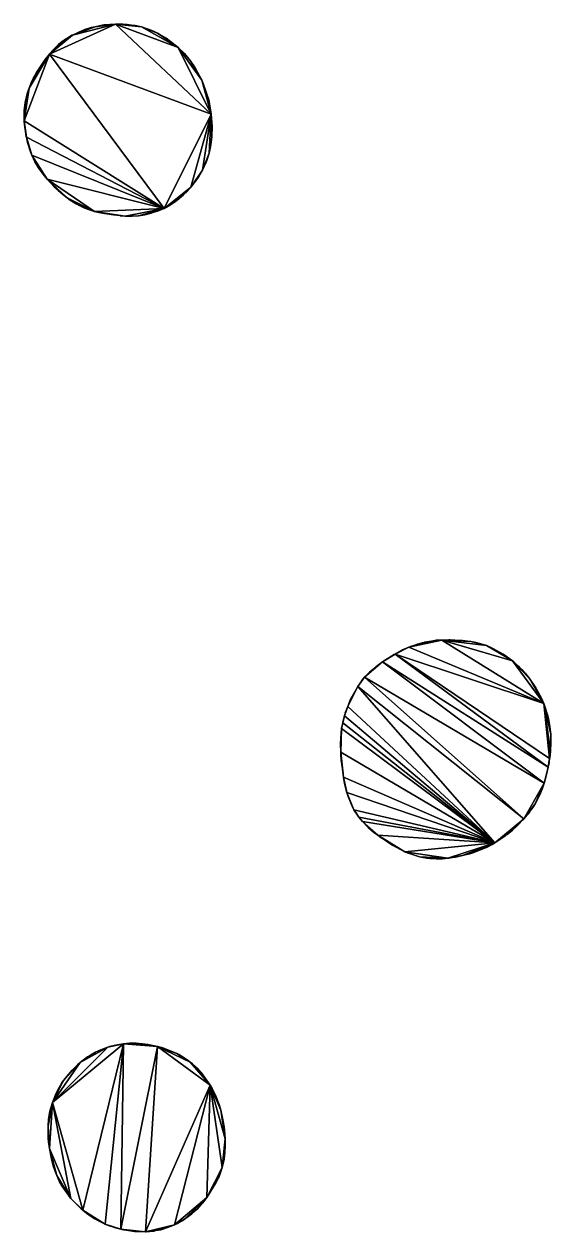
# Model space of a CAD drawing. Extents: x -87 to 90, y -81 to 81.
# Drawn here: x 24.3 to 90.4, y -70.7 to 81.1 of the extents above; entities that cross this region are included whole.
import ezdxf

# ---------------------------------------------------------------- set-up
doc = ezdxf.new("R2010")
doc.units = 0

msp = doc.modelspace()

# ---------------------------------------------------------------- linework, layer by layer
for points in [[(35.74, 81.13, 120), (30.33, 79.77, 120), (27.44, 77.38, 120)], [(47.76, 69.84, 120), (35.74, 81.13, 120), (27.44, 77.38, 120)], [(35.74, 81.13, 120), (33.17, 80.81, 120), (30.33, 79.77, 120)], [(33.17, 80.81, 120), (31.88, 80.46, 120), (30.33, 79.77, 120)], [(33.17, 80.81, 120), (32.68, 80.7, 120), (31.88, 80.46, 120)], [(35.74, 81.13, 120), (35.02, 81.11, 120), (33.17, 80.81, 120)], [(35.02, 81.11, 120), (34.28, 81.04, 120), (33.17, 80.81, 120)], [(35.74, 81.13, 120), (35.08, 81.11, 120), (35.02, 81.11, 120)], [(36.66, 81.13, 120), (35.81, 81.14, 120), (35.74, 81.13, 120)], [(39.02, 80.79, 120), (36.66, 81.13, 120), (35.74, 81.13, 120)], [(43.61, 78.21, 120), (39.02, 80.79, 120), (35.74, 81.13, 120)], [(47.76, 69.84, 120), (43.61, 78.21, 120), (35.74, 81.13, 120)], [(37.76, 81.02, 120), (37.19, 81.1, 120), (36.66, 81.13, 120)], [(39.02, 80.79, 120), (37.76, 81.02, 120), (36.66, 81.13, 120)], [(39.02, 80.79, 120), (38.23, 80.97, 120), (37.76, 81.02, 120)], [(39.02, 80.79, 120), (39.01, 80.79, 120), (38.23, 80.97, 120)], [(40.29, 80.33, 120), (39.79, 80.52, 120), (39.02, 80.79, 120)], [(41, 80, 120), (40.29, 80.33, 120), (39.02, 80.79, 120)], [(43.61, 78.21, 120), (41, 80, 120), (39.02, 80.79, 120)], [(30.33, 79.77, 120), (28.99, 78.91, 120), (27.44, 77.38, 120)], [(30.33, 79.77, 120), (29.74, 79.43, 120), (28.99, 78.91, 120)], [(29.74, 79.43, 120), (29.45, 79.25, 120), (28.99, 78.91, 120)], [(30.33, 79.77, 120), (30.27, 79.74, 120), (29.74, 79.43, 120)], [(31.88, 80.46, 120), (31.07, 80.11, 120), (30.33, 79.77, 120)], [(41, 80, 120), (40.58, 80.22, 120), (40.29, 80.33, 120)], [(42.65, 78.96, 120), (42.11, 79.36, 120), (41, 80, 120)], [(43.61, 78.21, 120), (42.65, 78.96, 120), (41, 80, 120)], [(43.61, 78.21, 120), (42.87, 78.81, 120), (42.65, 78.96, 120)], [(28.99, 78.91, 120), (28.54, 78.54, 120), (27.44, 77.38, 120)], [(28.54, 78.54, 120), (27.79, 77.78, 120), (27.44, 77.38, 120)], [(28.99, 78.91, 120), (28.63, 78.63, 120), (28.54, 78.54, 120)], [(44.39, 77.46, 120), (43.78, 78.05, 120), (43.61, 78.21, 120)], [(45.13, 76.56, 120), (44.39, 77.46, 120), (43.61, 78.21, 120)], [(46.59, 74.1, 120), (45.13, 76.56, 120), (43.61, 78.21, 120)], [(47.76, 69.84, 120), (46.59, 74.1, 120), (43.61, 78.21, 120)], [(45.13, 76.56, 120), (44.59, 77.24, 120), (44.39, 77.46, 120)], [(27.44, 77.38, 120), (24.88, 73.11, 120), (24.28, 68.98, 120)], [(41.85, 57.98, 120), (27.44, 77.38, 120), (24.28, 68.98, 120)], [(27.44, 77.38, 120), (25.44, 74.38, 120), (24.88, 73.11, 120)], [(27.44, 77.38, 120), (25.81, 75.06, 120), (25.44, 74.38, 120)], [(27.44, 77.38, 120), (26.92, 76.68, 120), (25.81, 75.06, 120)], [(26.92, 76.68, 120), (26.39, 75.94, 120), (25.81, 75.06, 120)], [(27.44, 77.38, 120), (27.09, 76.93, 120), (26.92, 76.68, 120)], [(27.44, 77.38, 120), (27.34, 77.25, 120), (27.09, 76.93, 120)], [(41.85, 57.98, 120), (47.76, 69.84, 120), (27.44, 77.38, 120)], [(45.77, 75.65, 120), (45.59, 75.91, 120), (45.13, 76.56, 120)], [(46.59, 74.1, 120), (45.77, 75.65, 120), (45.13, 76.56, 120)], [(25.81, 75.06, 120), (25.55, 74.6, 120), (25.44, 74.38, 120)], [(46.59, 74.1, 120), (45.81, 75.58, 120), (45.77, 75.65, 120)], [(24.88, 73.11, 120), (24.41, 71.28, 120), (24.28, 68.98, 120)], [(24.88, 73.11, 120), (24.7, 72.53, 120), (24.41, 71.28, 120)], [(24.88, 73.11, 120), (24.78, 72.79, 120), (24.7, 72.53, 120)], [(25.44, 74.38, 120), (25.22, 73.97, 120), (24.88, 73.11, 120)], [(25.22, 73.97, 120), (24.99, 73.4, 120), (24.88, 73.11, 120)], [(25.44, 74.38, 120), (25.29, 74.1, 120), (25.22, 73.97, 120)], [(46.75, 73.67, 120), (46.59, 74.09, 120), (46.59, 74.1, 120)], [(47.23, 72.34, 120), (46.75, 73.67, 120), (46.59, 74.1, 120)], [(47.76, 69.84, 120), (47.23, 72.34, 120), (46.59, 74.1, 120)], [(47.23, 72.34, 120), (47.01, 73.07, 120), (46.75, 73.67, 120)], [(24.7, 72.53, 120), (24.55, 71.94, 120), (24.41, 71.28, 120)], [(47.46, 71.64, 120), (47.43, 71.74, 120), (47.23, 72.34, 120)], [(47.76, 69.84, 120), (47.46, 71.64, 120), (47.23, 72.34, 120)], [(47.76, 69.84, 120), (47.72, 70.16, 120), (47.46, 71.64, 120)], [(24.29, 70.28, 120), (24.27, 69.38, 120), (24.28, 68.98, 120)], [(24.41, 71.28, 120), (24.29, 70.28, 120), (24.28, 68.98, 120)], [(24.41, 71.28, 120), (24.36, 70.95, 120), (24.29, 70.28, 120)], [(41.85, 57.98, 120), (45.2, 60.65, 120), (47.76, 69.84, 120)], [(45.2, 60.65, 120), (46.66, 62.77, 120), (47.76, 69.84, 120)], [(46.66, 62.77, 120), (47.49, 64.91, 120), (47.76, 69.84, 120)], [(47.49, 64.91, 120), (47.84, 66.98, 120), (47.76, 69.84, 120)], [(47.88, 68.32, 120), (47.82, 69.38, 120), (47.76, 69.84, 120)], [(47.84, 66.98, 120), (47.88, 68.32, 120), (47.76, 69.84, 120)], [(24.28, 68.98, 120), (24.31, 68.59, 120), (24.33, 68.44, 120)], [(24.28, 68.98, 120), (24.33, 68.44, 120), (24.36, 68.21, 120)], [(24.28, 68.98, 120), (24.36, 68.21, 120), (24.43, 67.65, 120)], [(24.28, 68.98, 120), (24.43, 67.65, 120), (24.53, 66.99, 120)], [(24.28, 68.98, 120), (24.53, 66.99, 120), (24.55, 66.95, 120)], [(41.85, 57.98, 120), (24.28, 68.98, 120), (24.55, 66.95, 120)], [(47.84, 66.98, 120), (47.89, 67.8, 120), (47.88, 68.32, 120)], [(24.36, 68.21, 120), (24.37, 68.11, 120), (24.43, 67.65, 120)], [(24.43, 67.65, 120), (24.53, 67.02, 120), (24.53, 66.99, 120)], [(24.53, 66.99, 120), (24.54, 66.97, 120), (24.55, 66.95, 120)], [(24.55, 66.95, 120), (24.69, 66.29, 120), (24.69, 66.26, 120)], [(24.55, 66.95, 120), (24.69, 66.26, 120), (25.07, 65.08, 120)], [(24.55, 66.95, 120), (25.07, 65.08, 120), (25.23, 64.65, 120)], [(41.85, 57.98, 120), (24.55, 66.95, 120), (25.23, 64.65, 120)], [(47.49, 64.91, 120), (47.7, 65.95, 120), (47.84, 66.98, 120)], [(47.7, 65.95, 120), (47.75, 66.23, 120), (47.84, 66.98, 120)], [(24.69, 66.26, 120), (24.7, 66.23, 120), (25.07, 65.08, 120)], [(47.49, 64.91, 120), (47.62, 65.43, 120), (47.7, 65.95, 120)], [(25.07, 65.08, 120), (25.17, 64.79, 120), (25.23, 64.65, 120)], [(25.23, 64.65, 120), (25.46, 64.16, 120), (25.62, 63.85, 120)], [(25.23, 64.65, 120), (25.62, 63.85, 120), (26.09, 63.06, 120)], [(25.23, 64.65, 120), (26.09, 63.06, 120), (27.15, 61.67, 120)], [(25.23, 64.65, 120), (27.15, 61.67, 120), (41.85, 57.98, 120)], [(25.62, 63.85, 120), (25.83, 63.47, 120), (26.09, 63.06, 120)], [(46.66, 62.77, 120), (47.15, 63.81, 120), (47.49, 64.91, 120)], [(46.66, 62.77, 120), (46.85, 63.08, 120), (47.15, 63.81, 120)], [(47.15, 63.81, 120), (47.17, 63.87, 120), (47.49, 64.91, 120)], [(47.17, 63.87, 120), (47.44, 64.64, 120), (47.49, 64.91, 120)], [(26.09, 63.06, 120), (26.25, 62.82, 120), (26.64, 62.27, 120)], [(26.09, 63.06, 120), (26.64, 62.27, 120), (27.15, 61.67, 120)], [(26.64, 62.27, 120), (27.01, 61.81, 120), (27.15, 61.67, 120)], [(45.2, 60.65, 120), (46.16, 61.92, 120), (46.66, 62.77, 120)], [(46.16, 61.92, 120), (46.39, 62.29, 120), (46.66, 62.77, 120)], [(27.15, 61.67, 120), (27.77, 60.97, 120), (28.05, 60.7, 120)], [(27.15, 61.67, 120), (28.05, 60.7, 120), (29.66, 59.3, 120)], [(27.15, 61.67, 120), (29.66, 59.3, 120), (33.11, 57.6, 120)], [(27.15, 61.67, 120), (33.11, 57.6, 120), (41.85, 57.98, 120)], [(45.2, 60.65, 120), (45.69, 61.23, 120), (46.16, 61.92, 120)], [(28.05, 60.7, 120), (28.52, 60.23, 120), (29.66, 59.3, 120)], [(28.52, 60.23, 120), (29.28, 59.6, 120), (29.66, 59.3, 120)], [(29.66, 59.3, 120), (30.04, 59.03, 120), (30.81, 58.57, 120)], [(29.66, 59.3, 120), (30.81, 58.57, 120), (31.21, 58.36, 120)], [(29.66, 59.3, 120), (31.21, 58.36, 120), (33.11, 57.6, 120)], [(41.85, 57.98, 120), (43.5, 59, 120), (45.2, 60.65, 120)], [(43.5, 59, 120), (44.3, 59.7, 120), (45.2, 60.65, 120)], [(43.5, 59, 120), (44.3, 59.7, 120), (44.3, 59.7, 120)], [(44.3, 59.7, 120), (44.73, 60.12, 120), (45.2, 60.65, 120)], [(30.81, 58.57, 120), (31.03, 58.45, 120), (31.21, 58.36, 120)], [(31.21, 58.36, 120), (31.58, 58.17, 120), (31.7, 58.11, 120)], [(31.21, 58.36, 120), (31.7, 58.11, 120), (33.11, 57.6, 120)], [(31.7, 58.11, 120), (32.35, 57.86, 120), (33.11, 57.6, 120)], [(33.11, 57.6, 120), (36.97, 57.02, 120), (41.85, 57.98, 120)], [(36.97, 57.02, 120), (38.64, 57.06, 120), (41.85, 57.98, 120)], [(38.64, 57.06, 120), (39.44, 57.17, 120), (41.85, 57.98, 120)], [(39.44, 57.17, 120), (40.43, 57.45, 120), (41.85, 57.98, 120)], [(40.43, 57.45, 120), (41.03, 57.64, 120), (41.85, 57.98, 120)], [(41.03, 57.64, 120), (41.22, 57.71, 120), (41.85, 57.98, 120)], [(41.85, 57.98, 120), (42.66, 58.43, 120), (43.5, 59, 120)], [(41.85, 57.98, 120), (41.96, 58.04, 120), (42.66, 58.43, 120)], [(42.66, 58.43, 120), (43.17, 58.75, 120), (43.5, 59, 120)], [(33.11, 57.6, 120), (33.13, 57.59, 120), (33.64, 57.47, 120)], [(33.11, 57.6, 120), (33.64, 57.47, 120), (34.37, 57.32, 120)], [(33.11, 57.6, 120), (34.37, 57.32, 120), (36.97, 57.02, 120)], [(33.64, 57.47, 120), (33.91, 57.41, 120), (34.37, 57.32, 120)], [(34.37, 57.32, 120), (35.48, 57.15, 120), (36.27, 57.07, 120)], [(34.37, 57.32, 120), (36.27, 57.07, 120), (36.97, 57.02, 120)], [(36.27, 57.07, 120), (36.32, 57.06, 120), (36.97, 57.02, 120)], [(36.97, 57.02, 120), (37.63, 57.01, 120), (38.64, 57.06, 120)], [(36.97, 57.02, 120), (37.06, 57.01, 120), (37.63, 57.01, 120)], [(37.63, 57.01, 120), (37.85, 57.02, 120), (38.64, 57.06, 120)], [(38.64, 57.06, 120), (38.88, 57.08, 120), (39.44, 57.17, 120)], [(39.44, 57.17, 120), (40.24, 57.38, 120), (40.43, 57.45, 120)], [(76.73, 3.71, 120), (73.33, 3.09, 120), (72.58, 2.82, 120)], [(89.54, -4.28, 120), (76.73, 3.71, 120), (72.58, 2.82, 120)], [(73.33, 3.09, 120), (72.82, 2.92, 120), (72.58, 2.82, 120)], [(76.73, 3.71, 120), (74.27, 3.36, 120), (73.33, 3.09, 120)], [(74.27, 3.36, 120), (73.67, 3.2, 120), (73.33, 3.09, 120)], [(76.73, 3.71, 120), (74.49, 3.41, 120), (74.27, 3.36, 120)], [(76.73, 3.71, 120), (75.16, 3.53, 120), (74.49, 3.41, 120)], [(75.16, 3.53, 120), (74.55, 3.43, 120), (74.49, 3.41, 120)], [(75.16, 3.53, 120), (74.61, 3.44, 120), (74.55, 3.43, 120)], [(76.73, 3.71, 120), (75.22, 3.54, 120), (75.16, 3.53, 120)], [(75.22, 3.54, 120), (75.23, 3.54, 119.98), (75.16, 3.53, 120)], [(76.73, 3.71, 120), (75.87, 3.66, 120), (75.22, 3.54, 120)], [(75.87, 3.66, 120), (75.24, 3.54, 120), (75.22, 3.54, 120)], [(75.23, 3.54, 119.98), (75.22, 3.54, 120), (75.24, 3.54, 120)], [(76.73, 3.71, 120), (76.02, 3.68, 120), (75.87, 3.66, 120)], [(77.71, 3.75, 120), (77.6, 3.75, 120), (76.73, 3.71, 120)], [(78.39, 3.72, 120), (77.71, 3.75, 120), (76.73, 3.71, 120)], [(80.37, 3.52, 120), (78.39, 3.72, 120), (76.73, 3.71, 120)], [(82.33, 3.01, 120), (80.37, 3.52, 120), (76.73, 3.71, 120)], [(85.62, 1.1, 120), (82.33, 3.01, 120), (76.73, 3.71, 120)], [(89.54, -4.28, 120), (85.62, 1.1, 120), (76.73, 3.71, 120)], [(78.39, 3.72, 120), (77.8, 3.75, 120), (77.71, 3.75, 120)], [(79.97, 3.59, 120), (79.33, 3.64, 120), (78.39, 3.72, 120)], [(80.37, 3.52, 120), (79.97, 3.59, 120), (78.39, 3.72, 120)], [(80.37, 3.52, 120), (80.19, 3.55, 120), (79.97, 3.59, 120)], [(80.99, 3.39, 120), (80.74, 3.45, 120), (80.37, 3.52, 120)], [(81.65, 3.22, 120), (80.99, 3.39, 120), (80.37, 3.52, 120)], [(82.33, 3.01, 120), (81.65, 3.22, 120), (80.37, 3.52, 120)], [(81.65, 3.22, 120), (81.54, 3.25, 120), (80.99, 3.39, 120)], [(82.3, 3.02, 120), (82.14, 3.07, 120), (81.65, 3.22, 120)], [(82.33, 3.01, 120), (82.3, 3.02, 120), (81.65, 3.22, 120)], [(82.3, 3.02, 120), (82.32, 3.02, 119.96), (82.14, 3.07, 120)], [(70.87, 1.95, 120), (69.52, 1.13, 120), (69.28, 0.96, 120)], [(90.1, -12.25, 120), (70.87, 1.95, 120), (69.28, 0.96, 120)], [(70.87, 1.95, 120), (70.75, 1.88, 120), (69.52, 1.13, 120)], [(70.75, 1.88, 120), (70.1, 1.49, 120), (69.52, 1.13, 120)], [(70.87, 1.95, 120), (70.76, 1.89, 120), (70.75, 1.88, 120)], [(70.76, 1.89, 120), (70.76, 1.9, 119.98), (70.75, 1.88, 120)], [(70.87, 1.95, 120), (70.77, 1.9, 120), (70.76, 1.89, 120)], [(70.77, 1.9, 120), (70.87, 1.95, 120), (70.76, 1.9, 119.98)], [(70.76, 1.9, 119.98), (70.76, 1.89, 120), (70.77, 1.9, 120)], [(72.58, 2.82, 120), (71.67, 2.39, 120), (70.87, 1.95, 120)], [(89.54, -4.28, 120), (72.58, 2.82, 120), (70.87, 1.95, 120)], [(71.67, 2.39, 120), (71.32, 2.2, 120), (70.87, 1.95, 120)], [(90.28, -11.19, 120), (89.54, -4.28, 120), (70.87, 1.95, 120)], [(90.1, -12.25, 120), (90.28, -11.19, 120), (70.87, 1.95, 120)], [(72.58, 2.82, 120), (71.81, 2.47, 120), (71.67, 2.39, 120)], [(71.81, 2.47, 120), (71.82, 2.48, 119.97), (71.67, 2.39, 120)], [(72.58, 2.82, 120), (71.85, 2.49, 120), (71.81, 2.47, 120)], [(71.82, 2.48, 119.97), (71.81, 2.47, 120), (71.85, 2.49, 120)], [(82.33, 3.01, 120), (82.31, 3.02, 120), (82.3, 3.02, 120)], [(82.31, 3.02, 120), (82.32, 3.02, 119.96), (82.3, 3.02, 120)], [(82.32, 3.02, 119.96), (82.31, 3.02, 120), (82.33, 3.01, 120)], [(83.21, 2.63, 120), (82.8, 2.81, 120), (82.33, 3.01, 120)], [(84.45, 1.93, 120), (83.21, 2.63, 120), (82.33, 3.01, 120)], [(85.62, 1.1, 120), (84.45, 1.93, 120), (82.33, 3.01, 120)], [(84.45, 1.93, 120), (83.98, 2.2, 120), (83.21, 2.63, 120)], [(84.87, 1.64, 120), (84.71, 1.76, 120), (84.45, 1.93, 120)], [(85.62, 1.1, 120), (84.87, 1.64, 120), (84.45, 1.93, 120)], [(85.62, 1.1, 120), (85.49, 1.2, 120), (84.87, 1.64, 120)], [(69.28, 0.96, 120), (67.65, -0.34, 120), (67.03, -0.95, 120)], [(89.61, -14.28, 120), (69.28, 0.96, 120), (67.03, -0.95, 120)], [(69.28, 0.96, 120), (68.18, 0.11, 120), (67.65, -0.34, 120)], [(69.28, 0.96, 120), (68.44, 0.33, 120), (68.18, 0.11, 120)], [(68.44, 0.33, 119.94), (68.18, 0.11, 120), (68.44, 0.33, 120)], [(69.28, 0.96, 120), (69.14, 0.86, 120), (68.44, 0.33, 120)], [(69.52, 1.13, 120), (69.35, 1.02, 120), (69.28, 0.96, 120)], [(89.61, -14.28, 120), (90.1, -12.25, 120), (69.28, 0.96, 120)], [(86.25, 0.53, 120), (85.77, 0.97, 120), (85.62, 1.1, 120)], [(86.77, 0.03, 120), (86.25, 0.53, 120), (85.62, 1.1, 120)], [(87.76, -1.13, 120), (86.77, 0.03, 120), (85.62, 1.1, 120)], [(89.54, -4.28, 120), (87.76, -1.13, 120), (85.62, 1.1, 120)], [(86.77, 0.03, 120), (86.48, 0.32, 120), (86.25, 0.53, 120)], [(87.23, -0.47, 120), (87.06, -0.28, 120), (86.77, 0.03, 120)], [(87.76, -1.13, 120), (87.23, -0.47, 120), (86.77, 0.03, 120)], [(67.03, -0.95, 120), (66.47, -1.69, 120), (66.18, -2.12, 120)], [(87.04, -18.78, 120), (67.03, -0.95, 120), (66.18, -2.12, 120)], [(67.03, -0.95, 120), (66.62, -1.49, 120), (66.47, -1.69, 120)], [(67.03, -0.95, 120), (66.7, -1.37, 120), (66.62, -1.49, 120)], [(67.03, -0.95, 120), (66.81, -1.2, 120), (66.7, -1.37, 120)], [(67.65, -0.34, 120), (67.53, -0.44, 120), (67.03, -0.95, 120)], [(87.04, -18.78, 120), (89.61, -14.28, 120), (67.03, -0.95, 120)], [(87.76, -1.13, 120), (87.48, -0.78, 120), (87.23, -0.47, 120)], [(88.55, -2.3, 120), (87.99, -1.46, 120), (87.76, -1.13, 120)], [(88.69, -2.54, 120), (88.55, -2.3, 120), (87.76, -1.13, 120)], [(89.54, -4.28, 120), (88.69, -2.54, 120), (87.76, -1.13, 120)], [(66.18, -2.12, 120), (65.24, -3.85, 120), (64.91, -4.64, 120)], [(83.4, -21.77, 120), (66.18, -2.12, 120), (64.91, -4.64, 120)], [(66.18, -2.12, 120), (65.67, -3.03, 120), (65.24, -3.85, 120)], [(65.67, -3.03, 120), (65.39, -3.51, 120), (65.24, -3.85, 120)], [(66.18, -2.12, 120), (65.79, -2.78, 120), (65.67, -3.03, 120)], [(66.18, -2.12, 120), (66.08, -2.29, 120), (65.79, -2.78, 120)], [(66.47, -1.69, 120), (66.26, -1.97, 120), (66.18, -2.12, 120)], [(83.4, -21.77, 120), (87.04, -18.78, 120), (66.18, -2.12, 120)], [(88.69, -2.54, 120), (88.64, -2.45, 120), (88.55, -2.3, 120)], [(89.2, -3.51, 120), (88.83, -2.8, 120), (88.69, -2.54, 120)], [(89.54, -4.28, 120), (89.2, -3.51, 120), (88.69, -2.54, 120)], [(65.24, -3.85, 120), (65.05, -4.28, 120), (64.91, -4.64, 120)], [(89.54, -4.28, 120), (89.29, -3.72, 120), (89.2, -3.51, 120)], [(89.8, -5, 120), (89.69, -4.68, 120), (89.54, -4.28, 120)], [(90.01, -5.69, 120), (89.8, -5, 120), (89.54, -4.28, 120)], [(90.12, -6.15, 120), (90.01, -5.69, 120), (89.54, -4.28, 120)], [(90.28, -6.89, 120), (90.12, -6.15, 120), (89.54, -4.28, 120)], [(90.41, -8.13, 120), (90.28, -6.89, 120), (89.54, -4.28, 120)], [(90.38, -10.3, 120), (90.41, -8.13, 120), (89.54, -4.28, 120)], [(90.28, -11.19, 120), (90.38, -10.3, 120), (89.54, -4.28, 120)], [(64.49, -5.82, 120), (64.31, -6.59, 120), (64.29, -6.68, 120)], [(83.4, -21.77, 120), (64.49, -5.82, 120), (64.29, -6.68, 120)], [(64.49, -5.82, 120), (64.48, -5.84, 120), (64.31, -6.59, 120)], [(64.91, -4.64, 120), (64.5, -5.78, 120), (64.49, -5.82, 120)], [(83.4, -21.77, 120), (64.91, -4.64, 120), (64.49, -5.82, 120)], [(64.5, -5.78, 120), (64.5, -5.8, 120), (64.49, -5.82, 120)], [(64.91, -4.64, 120), (64.6, -5.43, 120), (64.5, -5.78, 120)], [(64.91, -4.64, 120), (64.73, -5.05, 120), (64.6, -5.43, 120)], [(90.12, -6.15, 120), (90.07, -5.91, 120), (90.01, -5.69, 120)], [(64.15, -7.42, 120), (64.07, -8.13, 120), (64.04, -8.59, 120)], [(64.15, -7.42, 120), (64.04, -8.59, 120), (64.04, -10.36, 120)], [(83.4, -21.77, 120), (64.15, -7.42, 120), (64.04, -10.36, 120)], [(64.29, -6.68, 120), (64.15, -7.36, 120), (64.15, -7.38, 120)], [(64.29, -6.68, 120), (64.15, -7.38, 120), (64.15, -7.42, 120)], [(83.4, -21.77, 120), (64.29, -6.68, 120), (64.15, -7.42, 120)], [(90.28, -6.89, 120), (90.22, -6.59, 120), (90.12, -6.15, 120)], [(90.36, -7.66, 120), (90.34, -7.36, 120), (90.28, -6.89, 120)], [(90.41, -8.13, 120), (90.36, -7.66, 120), (90.28, -6.89, 120)], [(64.04, -8.59, 120), (64.03, -8.9, 120), (64.01, -9.36, 120)], [(64.04, -8.59, 120), (64.01, -9.36, 120), (64.04, -10.36, 120)], [(90.41, -8.13, 120), (90.39, -7.94, 120), (90.36, -7.66, 120)], [(90.38, -10.3, 120), (90.43, -9.09, 120), (90.41, -8.13, 120)], [(90.38, -10.3, 120), (90.43, -9.67, 120), (90.43, -9.09, 120)], [(90.43, -8.61, 120), (90.43, -8.58, 120), (90.41, -8.13, 120)], [(90.43, -9.09, 120), (90.43, -8.61, 120), (90.41, -8.13, 120)], [(64.01, -9.36, 120), (64.01, -9.67, 120), (64.04, -10.36, 120)], [(64.04, -10.36, 120), (64.04, -10.44, 120), (64.05, -10.58, 120)], [(64.04, -10.36, 120), (64.05, -10.58, 120), (64.17, -11.96, 120)], [(64.04, -10.36, 120), (64.17, -11.96, 120), (64.2, -12.18, 120)], [(64.04, -10.36, 120), (64.2, -12.18, 120), (64.37, -13.51, 120)], [(83.4, -21.77, 120), (64.04, -10.36, 120), (64.37, -13.51, 120)], [(64.05, -10.58, 120), (64.07, -11.2, 120), (64.1, -11.52, 120)], [(64.05, -10.58, 120), (64.1, -11.52, 120), (64.17, -11.96, 120)], [(90.28, -11.19, 120), (90.29, -11.12, 120), (90.38, -10.3, 120)], [(90.29, -11.12, 120), (90.36, -10.57, 120), (90.38, -10.3, 120)], [(64.17, -11.96, 120), (64.18, -12.07, 120), (64.2, -12.18, 120)], [(90.1, -12.25, 120), (90.16, -11.97, 120), (90.28, -11.19, 120)], [(90.16, -11.97, 120), (90.28, -11.23, 120), (90.28, -11.19, 120)], [(90.28, -11.23, 120), (90.28, -11.2, 120), (90.28, -11.19, 120)], [(64.2, -12.18, 120), (64.36, -13.44, 120), (64.37, -13.51, 120)], [(64.37, -13.51, 120), (64.51, -14.24, 120), (64.53, -14.32, 120)], [(64.37, -13.51, 120), (64.53, -14.32, 120), (64.82, -15.45, 120)], [(83.4, -21.77, 120), (64.37, -13.51, 120), (64.82, -15.45, 120)], [(89.61, -14.28, 120), (89.64, -14.18, 120), (90.1, -12.25, 120)], [(89.64, -14.18, 120), (89.89, -13.19, 120), (90.1, -12.25, 120)], [(89.89, -13.19, 120), (90, -12.74, 120), (90.1, -12.25, 120)], [(64.53, -14.32, 120), (64.71, -15.05, 120), (64.82, -15.45, 120)], [(87.04, -18.78, 120), (88.46, -16.88, 120), (89.61, -14.28, 120)], [(88.46, -16.88, 120), (89.14, -15.53, 120), (89.61, -14.28, 120)], [(89.14, -15.53, 120), (89.33, -15.05, 120), (89.61, -14.28, 120)], [(89.14, -15.53, 120), (89.19, -15.41, 120), (89.33, -15.05, 120)], [(89.33, -15.05, 120), (89.58, -14.38, 120), (89.61, -14.28, 120)], [(89.61, -14.28, 120), (89.63, -14.23, 120), (89.64, -14.18, 120)], [(64.82, -15.45, 120), (64.92, -15.82, 120), (64.95, -15.88, 120)], [(64.82, -15.45, 120), (64.95, -15.88, 120), (64.97, -15.94, 120)], [(64.82, -15.45, 120), (64.97, -15.94, 120), (65.69, -17.61, 120)], [(64.82, -15.45, 120), (65.69, -17.61, 120), (83.4, -21.77, 120)], [(64.92, -15.82, 119.95), (64.95, -15.88, 120), (64.92, -15.82, 120)], [(64.95, -15.88, 120), (64.92, -15.82, 119.95), (64.97, -15.94, 120)], [(64.97, -15.94, 120), (65.42, -17.05, 120), (65.55, -17.36, 120)], [(64.97, -15.94, 120), (65.55, -17.36, 120), (65.69, -17.61, 120)], [(88.46, -16.88, 120), (88.64, -16.59, 120), (89.14, -15.53, 120)], [(88.46, -16.88, 120), (88.6, -16.65, 120), (88.64, -16.59, 120)], [(88.64, -16.59, 120), (88.68, -16.49, 120), (89.14, -15.53, 120)], [(65.69, -17.61, 120), (65.83, -17.85, 120), (66.29, -18.54, 120)], [(65.69, -17.61, 120), (66.29, -18.54, 120), (83.4, -21.77, 120)], [(65.83, -17.85, 120), (65.99, -18.13, 120), (66.29, -18.54, 120)], [(87.04, -18.78, 120), (87.84, -17.76, 120), (88.46, -16.88, 120)], [(87.04, -18.78, 120), (87.69, -18.03, 120), (87.84, -17.76, 120)], [(87.04, -18.78, 120), (87.61, -18.13, 120), (87.69, -18.03, 120)], [(87.69, -18.03, 120), (87.73, -17.97, 120), (87.84, -17.76, 120)], [(87.84, -17.76, 120), (88.18, -17.33, 120), (88.46, -16.88, 120)], [(87.84, -17.76, 120), (88.16, -17.36, 120), (88.18, -17.33, 120)], [(88.18, -17.33, 120), (88.24, -17.23, 120), (88.46, -16.88, 120)], [(66.29, -18.54, 120), (66.42, -18.71, 120), (66.78, -19.11, 120)], [(66.29, -18.54, 120), (66.78, -19.11, 120), (83.4, -21.77, 120)], [(66.42, -18.71, 120), (66.57, -18.9, 120), (66.78, -19.11, 120)], [(66.78, -19.11, 120), (67.09, -19.44, 120), (68.7, -20.8, 120)], [(66.78, -19.11, 120), (68.7, -20.8, 120), (83.4, -21.77, 120)], [(67.09, -19.44, 120), (67.32, -19.69, 120), (67.49, -19.84, 120)], [(67.09, -19.44, 120), (67.49, -19.84, 120), (68.7, -20.8, 120)], [(83.4, -21.77, 120), (84.29, -21.2, 120), (87.04, -18.78, 120)], [(84.29, -21.2, 120), (84.79, -20.83, 120), (87.04, -18.78, 120)], [(84.79, -20.83, 120), (84.94, -20.71, 120), (87.04, -18.78, 120)], [(84.94, -20.71, 120), (85.62, -20.17, 120), (87.04, -18.78, 120)], [(85.62, -20.17, 120), (86.26, -19.58, 120), (87.04, -18.78, 120)], [(85.62, -20.17, 120), (86.18, -19.66, 120), (86.26, -19.58, 120)], [(86.26, -19.58, 120), (86.89, -18.94, 120), (87.04, -18.78, 120)], [(67.49, -19.84, 120), (67.82, -20.13, 120), (68.7, -20.8, 120)], [(67.82, -20.13, 120), (68.16, -20.42, 120), (68.7, -20.8, 120)], [(68.7, -20.8, 120), (69.07, -21.1, 120), (69.49, -21.38, 120)], [(68.7, -20.8, 120), (69.49, -21.38, 120), (70.47, -22.03, 120)], [(68.7, -20.8, 120), (70.47, -22.03, 120), (72.08, -22.89, 120)], [(68.7, -20.8, 120), (72.08, -22.89, 120), (83.4, -21.77, 120)], [(84.29, -21.2, 120), (84.7, -20.91, 120), (84.79, -20.83, 120)], [(84.94, -20.71, 120), (85.25, -20.47, 120), (85.62, -20.17, 120)], [(85.25, -20.47, 120), (85.49, -20.28, 120), (85.62, -20.17, 120)], [(69.49, -21.38, 120), (70.16, -21.83, 120), (70.47, -22.03, 120)], [(70.47, -22.03, 120), (70.5, -22.06, 120), (70.87, -22.25, 120)], [(70.47, -22.03, 120), (70.87, -22.25, 120), (72.08, -22.89, 120)], [(70.87, -22.25, 120), (71.73, -22.71, 120), (72.08, -22.89, 120)], [(72.08, -22.89, 120), (77.51, -23.72, 120), (83.4, -21.77, 120)], [(77.51, -23.72, 120), (79.33, -23.37, 120), (83.4, -21.77, 120)], [(79.33, -23.37, 120), (82.24, -22.4, 120), (83.4, -21.77, 120)], [(79.33, -23.37, 120), (80.76, -22.98, 120), (82.24, -22.4, 120)], [(80.76, -22.98, 120), (81.35, -22.76, 120), (82.24, -22.4, 120)], [(82.24, -22.4, 120), (82.33, -22.36, 120), (83.4, -21.77, 120)], [(82.24, -22.4, 120), (82.3, -22.38, 120), (82.33, -22.36, 120)], [(82.3, -22.38, 120), (82.24, -22.4, 120), (82.32, -22.37, 119.96)], [(82.32, -22.37, 119.96), (82.33, -22.36, 120), (82.3, -22.38, 120)], [(82.33, -22.36, 120), (83.06, -21.99, 120), (83.4, -21.77, 120)], [(83.06, -21.99, 120), (83.12, -21.95, 120), (83.4, -21.77, 120)], [(72.08, -22.89, 120), (72.39, -23.02, 120), (72.79, -23.16, 120)], [(72.08, -22.89, 120), (72.79, -23.16, 120), (73.94, -23.52, 120)], [(72.08, -22.89, 120), (73.94, -23.52, 120), (77.51, -23.72, 120)], [(72.79, -23.16, 120), (73.17, -23.3, 120), (73.94, -23.52, 120)], [(73.17, -23.3, 120), (73.66, -23.45, 120), (73.94, -23.52, 120)], [(73.94, -23.52, 120), (74.45, -23.63, 120), (74.87, -23.69, 120)], [(73.94, -23.52, 120), (74.87, -23.69, 120), (75.58, -23.75, 120)], [(73.94, -23.52, 120), (75.58, -23.75, 120), (77.51, -23.72, 120)], [(74.87, -23.69, 120), (75.24, -23.73, 120), (75.58, -23.75, 120)], [(75.58, -23.75, 120), (76.29, -23.78, 120), (77.51, -23.72, 120)], [(75.58, -23.75, 120), (76.02, -23.78, 120), (76.29, -23.78, 120)], [(76.29, -23.78, 120), (76.81, -23.77, 120), (77.51, -23.72, 120)], [(77.51, -23.72, 120), (78.61, -23.54, 120), (79.33, -23.37, 120)], [(77.51, -23.72, 120), (78.09, -23.63, 120), (78.61, -23.54, 120)], [(77.51, -23.72, 120), (77.6, -23.71, 120), (78.09, -23.63, 120)], [(78.09, -23.63, 120), (78.47, -23.57, 120), (78.61, -23.54, 120)], [(78.61, -23.54, 120), (79.08, -23.43, 120), (79.33, -23.37, 120)], [(78.61, -23.54, 120), (78.84, -23.49, 120), (79.08, -23.43, 120)], [(79.08, -23.43, 120), (79.14, -23.42, 120), (79.33, -23.37, 120)], [(79.33, -23.37, 120), (80.37, -23.11, 120), (80.76, -22.98, 120)], [(36.75, -47.06, 120), (34.76, -47.48, 120), (27.82, -54.41, 120)], [(36.75, -47.06, 120), (27.82, -54.41, 120), (31.64, -67.95, 120)], [(36.75, -47.06, 120), (31.64, -67.95, 120), (34.45, -69.7, 120)], [(36.75, -47.06, 120), (34.45, -69.7, 120), (36.41, -70.33, 120)], [(36.75, -47.06, 120), (36.01, -47.18, 120), (34.76, -47.48, 120)], [(36.75, -47.06, 120), (36.68, -47.07, 120), (36.01, -47.18, 120)], [(41.03, -47.39, 120), (36.75, -47.06, 120), (36.41, -70.33, 120)], [(38.34, -46.97, 120), (37.63, -46.98, 120), (36.75, -47.06, 120)], [(39.02, -47.04, 120), (38.34, -46.97, 120), (36.75, -47.06, 120)], [(37.52, -46.98, 120), (36.96, -47.03, 120), (36.75, -47.06, 120)], [(37.63, -46.98, 120), (37.52, -46.98, 120), (36.75, -47.06, 120)], [(39.8, -47.14, 120), (39.02, -47.04, 120), (36.75, -47.06, 120)], [(41.03, -47.39, 120), (39.8, -47.14, 120), (36.75, -47.06, 120)], [(38.34, -46.97, 120), (38.33, -46.97, 120), (37.63, -46.98, 120)], [(39.8, -47.14, 120), (39.13, -47.05, 120), (39.02, -47.04, 120)], [(34.76, -47.48, 120), (31.29, -49.41, 120), (27.82, -54.41, 120)], [(34.76, -47.48, 120), (33.23, -48.11, 120), (31.29, -49.41, 120)], [(33.23, -48.11, 120), (32.61, -48.46, 120), (31.29, -49.41, 120)], [(32.61, -48.46, 120), (32.24, -48.69, 120), (31.29, -49.41, 120)], [(33.23, -48.11, 120), (33.02, -48.22, 120), (32.61, -48.46, 120)], [(34.76, -47.48, 120), (34.11, -47.72, 120), (33.23, -48.11, 120)], [(34.11, -47.72, 120), (33.62, -47.92, 120), (33.23, -48.11, 120)], [(36.01, -47.18, 120), (34.99, -47.4, 120), (34.76, -47.48, 120)], [(34.99, -47.4, 120), (34.9, -47.43, 120), (34.76, -47.48, 120)], [(41.03, -47.39, 120), (36.41, -70.33, 120), (39.51, -70.68, 120)], [(47.64, -52.25, 120), (41.03, -47.39, 120), (39.51, -70.68, 120)], [(41.03, -47.39, 120), (39.92, -47.16, 120), (39.8, -47.14, 120)], [(41.68, -47.57, 120), (41.47, -47.5, 120), (41.03, -47.39, 120)], [(43.46, -48.28, 120), (41.68, -47.57, 120), (41.03, -47.39, 120)], [(45.13, -49.34, 120), (43.46, -48.28, 120), (41.03, -47.39, 120)], [(47.64, -52.25, 120), (45.13, -49.34, 120), (41.03, -47.39, 120)], [(43.46, -48.28, 120), (42.94, -48.06, 120), (41.68, -47.57, 120)], [(44.38, -48.8, 120), (43.71, -48.4, 120), (43.46, -48.28, 120)], [(45.13, -49.34, 120), (44.38, -48.8, 120), (43.46, -48.28, 120)], [(31.29, -49.41, 120), (29.19, -51.66, 120), (27.82, -54.41, 120)], [(31.29, -49.41, 120), (30.31, -50.34, 120), (29.19, -51.66, 120)], [(31.29, -49.41, 120), (30.98, -49.69, 120), (30.31, -50.34, 120)], [(45.13, -49.34, 120), (44.75, -49.04, 120), (44.38, -48.8, 120)], [(45.42, -49.57, 120), (45.24, -49.42, 120), (45.13, -49.34, 120)], [(46.12, -50.24, 120), (45.42, -49.57, 120), (45.13, -49.34, 120)], [(47.64, -52.25, 120), (46.12, -50.24, 120), (45.13, -49.34, 120)], [(46.12, -50.24, 120), (45.78, -49.9, 120), (45.42, -49.57, 120)], [(30.31, -50.34, 120), (30.3, -50.36, 120), (29.19, -51.66, 120)], [(30.3, -50.36, 120), (29.73, -50.99, 120), (29.19, -51.66, 120)], [(30.31, -50.34, 120), (30.3, -50.35, 120), (30.3, -50.36, 120)], [(46.49, -50.64, 120), (46.41, -50.54, 120), (46.12, -50.24, 120)], [(47.64, -52.25, 120), (46.49, -50.64, 120), (46.12, -50.24, 120)], [(47.64, -52.25, 120), (47.32, -51.75, 120), (46.49, -50.64, 120)], [(29.19, -51.66, 120), (28.52, -52.8, 120), (27.82, -54.41, 120)], [(28.52, -52.8, 120), (28.3, -53.23, 120), (27.82, -54.41, 120)], [(28.52, -52.8, 120), (28.35, -53.12, 120), (28.3, -53.23, 120)], [(29.19, -51.66, 120), (29.02, -51.94, 120), (28.52, -52.8, 120)], [(29.02, -51.94, 120), (28.72, -52.4, 120), (28.52, -52.8, 120)], [(29.19, -51.66, 120), (29.12, -51.76, 120), (29.02, -51.94, 120)], [(47.64, -52.25, 120), (39.51, -70.68, 120), (43.16, -69.81, 120)], [(43.16, -69.81, 120), (47.22, -66.38, 120), (47.64, -52.25, 120)], [(47.22, -66.38, 120), (49.16, -62.61, 120), (47.64, -52.25, 120)], [(47.89, -52.67, 120), (47.73, -52.37, 120), (47.64, -52.25, 120)], [(48.31, -53.52, 120), (47.89, -52.67, 120), (47.64, -52.25, 120)], [(48.98, -55.39, 120), (48.31, -53.52, 120), (47.64, -52.25, 120)], [(49.51, -59.01, 120), (48.98, -55.39, 120), (47.64, -52.25, 120)], [(49.16, -62.61, 120), (49.51, -59.01, 120), (47.64, -52.25, 120)], [(48.31, -53.52, 120), (48.3, -53.5, 120), (47.89, -52.67, 120)], [(27.82, -54.41, 120), (27.51, -55.5, 120), (27.28, -57.39, 120)], [(27.82, -54.41, 120), (27.28, -57.39, 120), (27.46, -60.19, 120)], [(27.82, -54.41, 120), (27.46, -60.19, 120), (30.15, -66.47, 120)], [(27.82, -54.41, 120), (27.6, -55.11, 120), (27.51, -55.5, 120)], [(27.82, -54.41, 120), (27.76, -54.6, 120), (27.6, -55.11, 120)], [(28.3, -53.23, 120), (28.02, -53.85, 120), (27.82, -54.41, 120)], [(27.82, -54.41, 120), (30.15, -66.47, 120), (31.64, -67.95, 120)], [(48.77, -54.66, 120), (48.38, -53.69, 120), (48.31, -53.52, 120)], [(48.98, -55.39, 120), (48.77, -54.66, 120), (48.31, -53.52, 120)], [(27.51, -55.5, 120), (27.33, -56.52, 120), (27.28, -57.39, 120)], [(27.51, -55.5, 120), (27.36, -56.12, 120), (27.33, -56.52, 120)], [(27.6, -55.11, 120), (27.53, -55.35, 120), (27.51, -55.5, 120)], [(48.98, -55.39, 120), (48.82, -54.83, 120), (48.77, -54.66, 120)], [(49.24, -56.62, 120), (49.2, -56.36, 120), (48.98, -55.39, 120)], [(49.39, -57.49, 120), (49.24, -56.62, 120), (48.98, -55.39, 120)], [(49.51, -59.01, 120), (49.39, -57.49, 120), (48.98, -55.39, 120)], [(27.28, -57.39, 120), (27.26, -57.71, 120), (27.27, -57.93, 120)], [(27.28, -57.39, 120), (27.27, -57.93, 120), (27.3, -58.89, 120)], [(27.33, -56.52, 120), (27.28, -56.87, 120), (27.28, -57.39, 120)], [(27.28, -57.39, 120), (27.3, -58.89, 120), (27.46, -60.19, 120)], [(49.39, -57.49, 120), (49.36, -57.2, 120), (49.24, -56.62, 120)], [(49.49, -58.42, 120), (49.46, -57.98, 120), (49.39, -57.49, 120)], [(49.51, -59.01, 120), (49.49, -58.42, 120), (49.39, -57.49, 120)], [(27.27, -57.93, 120), (27.27, -58.52, 120), (27.3, -58.89, 120)], [(27.3, -58.89, 120), (27.33, -59.34, 120), (27.33, -59.36, 120)], [(27.3, -58.89, 120), (27.33, -59.36, 120), (27.46, -60.19, 120)], [(49.16, -62.61, 120), (49.38, -61.54, 120), (49.51, -59.01, 120)], [(49.38, -61.54, 120), (49.46, -60.71, 120), (49.51, -59.01, 120)], [(49.46, -60.71, 120), (49.51, -60.23, 120), (49.51, -59.01, 120)], [(49.51, -59.01, 120), (49.51, -58.85, 120), (49.49, -58.42, 120)], [(49.51, -60.23, 120), (49.54, -59.66, 120), (49.51, -59.01, 120)], [(27.33, -59.36, 120), (27.44, -60.06, 120), (27.46, -60.19, 120)], [(27.46, -60.19, 120), (27.59, -61.02, 120), (27.69, -61.52, 120)], [(27.46, -60.19, 120), (27.69, -61.52, 120), (27.93, -62.37, 120)], [(27.46, -60.19, 120), (27.93, -62.37, 120), (28.39, -63.62, 120)], [(27.46, -60.19, 120), (28.39, -63.62, 120), (30.15, -66.47, 120)], [(49.38, -61.54, 120), (49.42, -61.25, 120), (49.46, -60.71, 120)], [(27.69, -61.52, 120), (27.76, -61.84, 120), (27.93, -62.37, 120)], [(49.16, -62.61, 120), (49.29, -62.03, 120), (49.38, -61.54, 120)], [(27.93, -62.37, 120), (27.95, -62.47, 120), (28.11, -62.98, 120)], [(27.93, -62.37, 120), (28.11, -62.98, 120), (28.39, -63.62, 120)], [(28.11, -62.98, 120), (28.34, -63.52, 120), (28.39, -63.62, 120)], [(28.39, -63.62, 120), (28.76, -64.51, 120), (28.8, -64.59, 120)], [(28.39, -63.62, 120), (28.8, -64.59, 120), (28.91, -64.76, 120)], [(28.39, -63.62, 120), (28.91, -64.76, 120), (30.15, -66.47, 120)], [(47.22, -66.38, 120), (48.75, -63.74, 120), (49.16, -62.61, 120)], [(47.22, -66.38, 120), (48.36, -64.54, 120), (48.75, -63.74, 120)], [(48.36, -64.54, 120), (48.52, -64.23, 120), (48.75, -63.74, 120)], [(48.75, -63.74, 120), (48.9, -63.33, 120), (49.16, -62.61, 120)], [(48.75, -63.74, 120), (48.83, -63.53, 120), (48.9, -63.33, 120)], [(48.9, -63.33, 120), (49.12, -62.79, 120), (49.16, -62.61, 120)], [(28.91, -64.76, 120), (29.46, -65.62, 120), (30.15, -66.47, 120)], [(47.22, -66.38, 120), (47.68, -65.7, 120), (48.36, -64.54, 120)], [(30.15, -66.47, 120), (30.66, -67.04, 120), (30.75, -67.13, 120)], [(30.15, -66.47, 120), (30.75, -67.13, 120), (31.19, -67.53, 120)], [(30.15, -66.47, 120), (31.19, -67.53, 120), (31.64, -67.95, 120)], [(43.16, -69.81, 120), (44.43, -69.1, 120), (47.22, -66.38, 120)], [(44.43, -69.1, 120), (46.03, -67.8, 120), (47.22, -66.38, 120)], [(46.03, -67.8, 120), (46.47, -67.28, 120), (47.22, -66.38, 120)], [(46.47, -67.28, 120), (46.67, -67.07, 120), (47.22, -66.38, 120)], [(46.67, -67.07, 120), (47.12, -66.52, 120), (47.22, -66.38, 120)], [(31.19, -67.53, 120), (31.44, -67.78, 120), (31.64, -67.95, 120)], [(31.64, -67.95, 120), (32.1, -68.33, 120), (32.57, -68.68, 120)], [(31.64, -67.95, 120), (32.57, -68.68, 120), (33.15, -69.04, 120)], [(31.64, -67.95, 120), (33.15, -69.04, 120), (34.45, -69.7, 120)], [(44.43, -69.1, 120), (45.33, -68.41, 120), (46.03, -67.8, 120)], [(46.03, -67.8, 120), (46.09, -67.72, 120), (46.47, -67.28, 120)], [(32.57, -68.68, 120), (32.8, -68.85, 120), (33.15, -69.04, 120)], [(33.15, -69.04, 120), (33.6, -69.3, 120), (34.27, -69.63, 120)], [(33.15, -69.04, 120), (34.27, -69.63, 120), (34.45, -69.7, 120)], [(34.45, -69.7, 120), (34.96, -69.94, 120), (35.27, -70.03, 120)], [(34.45, -69.7, 120), (35.27, -70.03, 120), (35.75, -70.17, 120)], [(34.45, -69.7, 120), (35.75, -70.17, 120), (36.41, -70.33, 120)], [(39.51, -70.68, 120), (42.29, -70.12, 120), (43.16, -69.81, 120)], [(42.29, -70.12, 120), (42.62, -70.03, 120), (43.16, -69.81, 120)], [(43.16, -69.81, 120), (43.8, -69.48, 120), (44.43, -69.1, 120)], [(43.16, -69.81, 120), (43.52, -69.64, 120), (43.8, -69.48, 120)], [(43.8, -69.48, 120), (44.11, -69.31, 120), (44.43, -69.1, 120)], [(36.41, -70.33, 120), (36.54, -70.38, 120), (36.75, -70.43, 120)], [(36.41, -70.33, 120), (36.75, -70.43, 120), (37.36, -70.52, 120)], [(36.41, -70.33, 120), (37.36, -70.52, 120), (39.51, -70.68, 120)], [(37.36, -70.52, 120), (38.12, -70.63, 120), (39.51, -70.68, 120)], [(39.51, -70.68, 120), (40.83, -70.52, 120), (42.29, -70.12, 120)], [(39.51, -70.68, 120), (40.56, -70.58, 120), (40.83, -70.52, 120)], [(39.51, -70.68, 120), (39.61, -70.68, 120), (40.56, -70.58, 120)], [(40.83, -70.52, 120), (41.43, -70.41, 120), (42.29, -70.12, 120)]]:
    msp.add_3dface(points)

doc.saveas('drawing.dxf')
